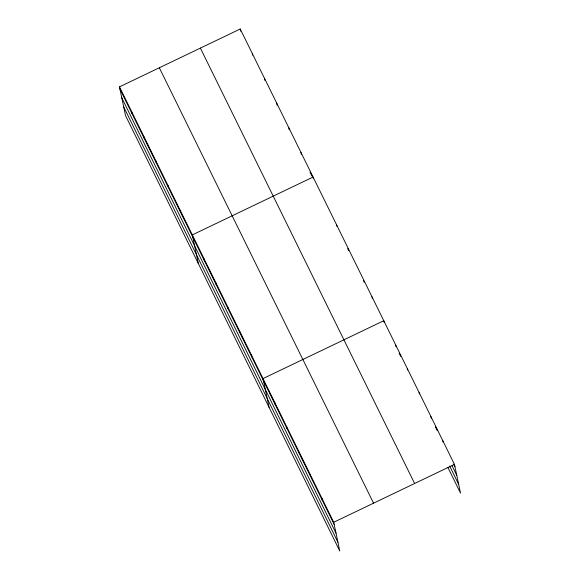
<?xml version="1.0" encoding="UTF-8"?>
<svg xmlns="http://www.w3.org/2000/svg" width="580" height="580" viewBox="0 0 580 580"><rect width="100%" height="100%" fill="white"/><g stroke="black" fill="none" stroke-linecap="round" stroke-linejoin="round"><path stroke-width="0.87" d="M119.473 86.869L333.717 522.268L339.771 551L125.534 115.601L119.473 86.869L240.229 29L454.466 464.399L460.527 493.13L447.956 467.589M333.717 522.268L454.466 464.399M310.003 172.057L311.96 176.037M347.703 248.668L348.486 250.263M363.413 280.597L364.196 282.192M399.156 353.235L400.729 356.432M435.29 426.67L437.255 430.664M453.748 464.188L454.93 466.581M452.059 465.769L456.779 475.346M449.645 466.008L458.678 484.373M200.375 48.096L414.62 483.495M159.326 67.773L373.563 503.172M119.937 89.059L334.181 524.451M121.785 97.817L336.023 533.216M123.685 106.843L337.93 542.242M442.685 440.452L442.989 441.909M430.904 416.505L431.361 418.688M419.115 392.559L419.427 394.016M407.334 368.612L407.646 370.069M395.553 344.665L396.01 346.847M384.076 322.175L383.772 320.718L263.015 378.588L269.077 407.32M371.983 296.771L372.295 298.229M348.421 248.878L348.725 250.335M336.632 224.931L336.944 226.388M313.374 178.495L313.07 177.038L192.321 234.9L198.374 263.639M300.926 152.366L301.39 154.548M288.789 127.687L289.246 129.876M276.645 103.015L277.11 105.205M264.509 78.344L264.966 80.533M252.365 53.672L252.677 55.129M240.229 29L240.686 31.19M321.936 498.322L322.393 500.504M310.155 474.375L310.612 476.557M298.367 450.428L298.83 452.61M286.585 426.481L287.049 428.663M274.804 402.534L275.261 404.717M251.234 354.641L251.698 356.823M239.453 330.694L239.91 332.876M227.672 306.748L228.129 308.93M215.883 282.801L216.347 284.983M204.102 258.854L204.566 261.036M180.177 210.228L180.641 212.418M168.041 185.556L168.497 187.746M155.897 160.885L156.361 163.074M143.76 136.213L144.217 138.403M131.617 111.541L132.081 113.731"/></g></svg>
